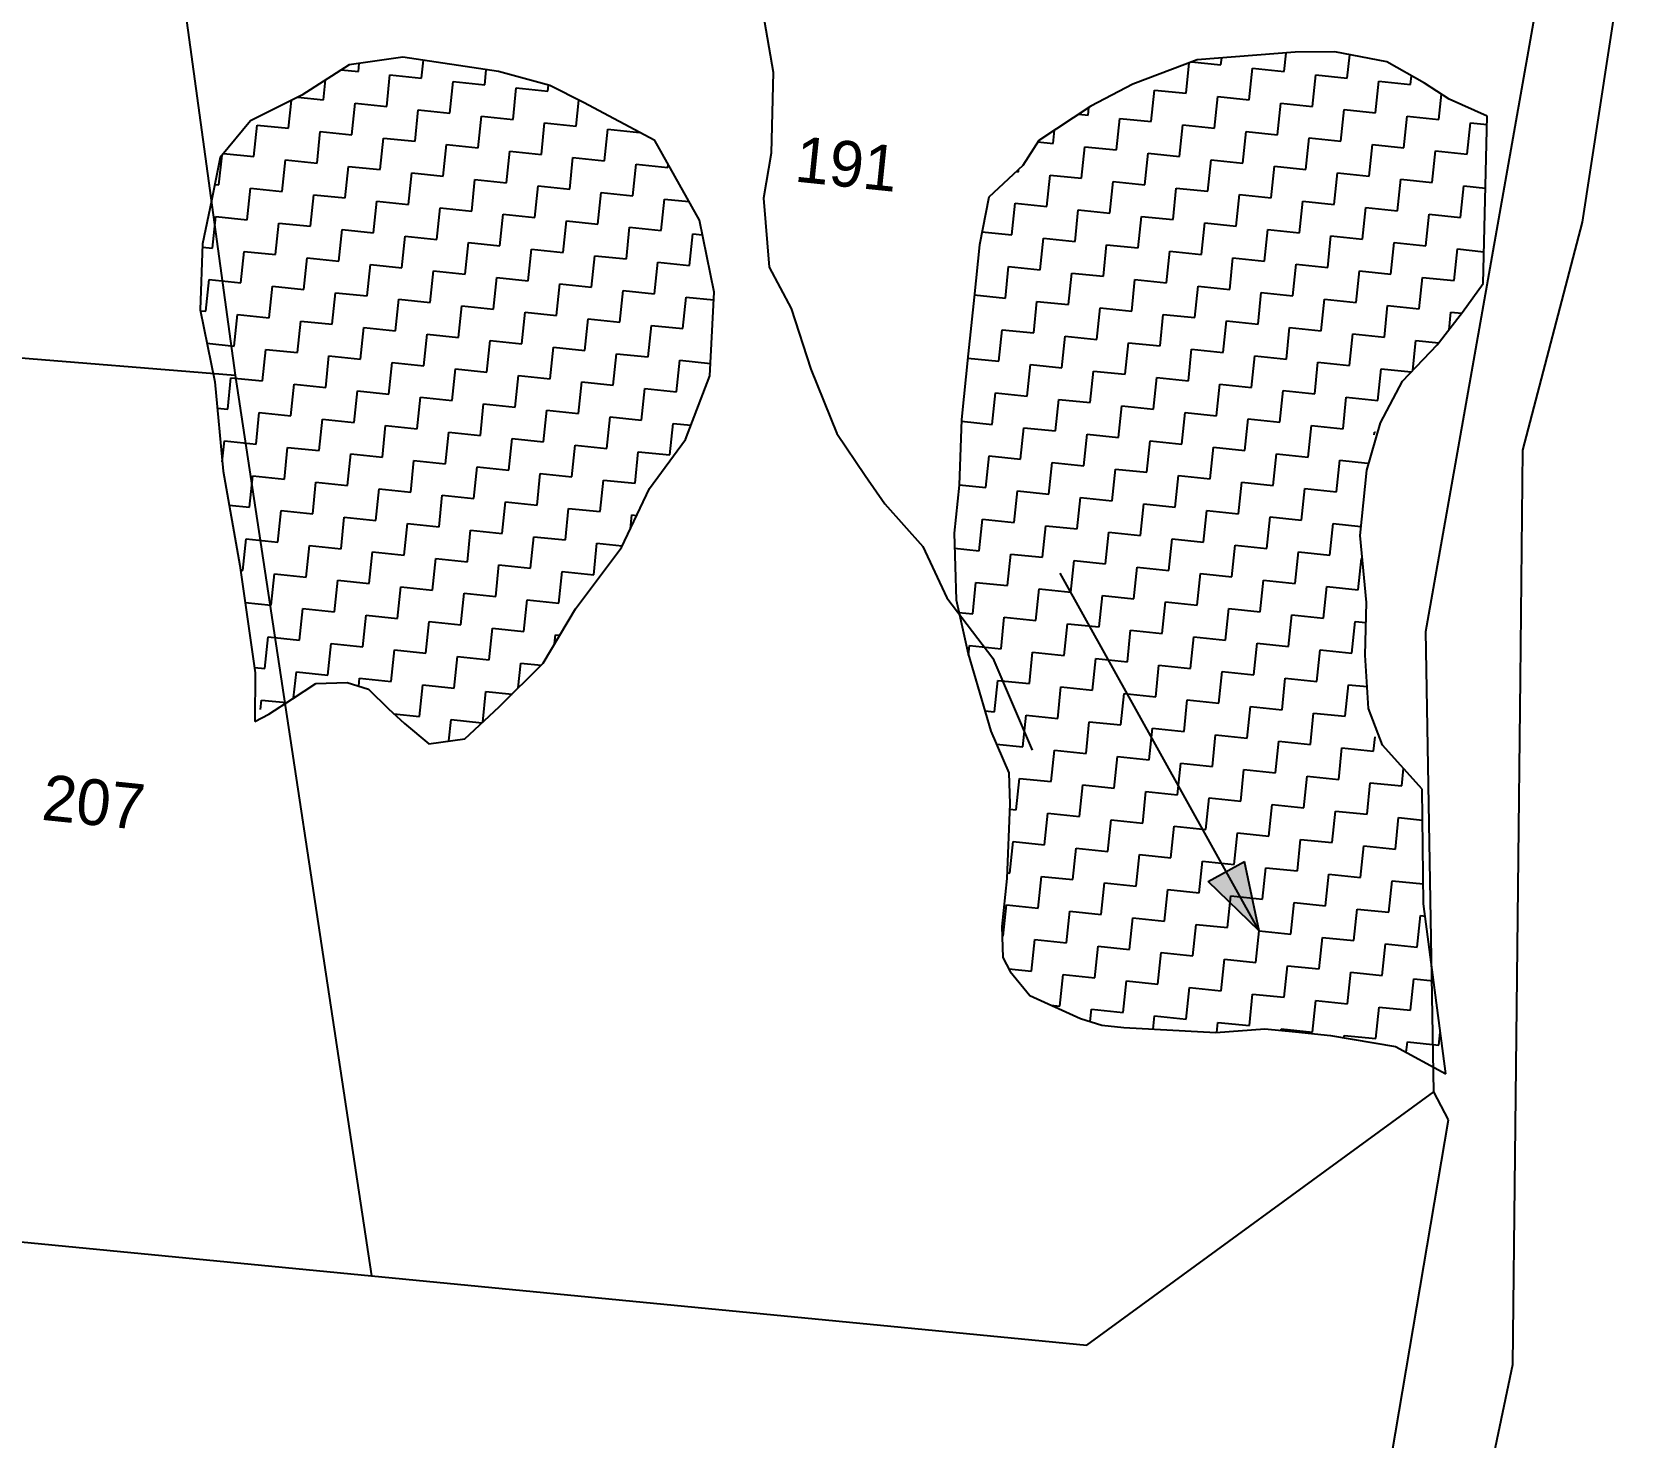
# Model space of a CAD drawing. Header units: metres. Extents: x 290336 to 293471, y 1993039 to 1996947.
# Drawn here: x 292988 to 293313.7, y 1993832 to 1994116.1 of the extents above; entities that cross this region are included whole.
import ezdxf
from ezdxf.enums import TextEntityAlignment as Align

# ---------------------------------------------------------------- set-up
doc = ezdxf.new("R2010")
doc.units = ezdxf.units.M
doc.header["$MEASUREMENT"] = 0
for name, color, linetype in [('LINE_WATER', 4, 'Continuous'), ('POLY_HATCH', 12, 'Continuous'), ('POLY_PARCEL', 6, 'Continuous'), ('TEXT_PARCEL', 7, 'Continuous'), ('V_BOUND_LINE', 7, 'Continuous'), ('VILLAGE BOUNDRY', 1, 'Continuous')]:
    doc.layers.add(name, color=color, linetype=linetype)
doc.styles.add('TEXT_MAP', font='', dxfattribs={"height": 1.8})
doc.styles.get('TEXT_MAP').set_extended_font_data('Kruti Dev 050')

msp = doc.modelspace()

# ---------------------------------------------------------------- hatches: boundary and pattern name
h = msp.add_hatch(color=256)
h.paths.add_polyline_path([(293229.3, 1993946.44), (293225.63, 1993944.4), (293235.97, 1993934.44)])
h.paths.add_polyline_path([(293235.97, 1993934.44), (293232.97, 1993948.48), (293229.3, 1993946.44)])

# ---------------------------------------------------------------- linework, layer by layer
for points in [[(293235.97, 1993934.44), (293195.77, 1994006.76)], [(293225.63, 1993944.4), (293232.97, 1993948.48)], [(293235.97, 1993934.44), (293232.97, 1993948.48)], [(293235.97, 1993934.44), (293225.63, 1993944.4)]]:
    msp.add_lwpolyline(points)
at = {"layer": 'LINE_WATER'}
for p, q in [((293135.68, 1994120.06), (293137.73, 1994108)), ((293137.73, 1994108), (293137.35, 1994091.59)), ((293137.35, 1994091.59), (293135.76, 1994082.54)), ((293135.76, 1994082.54), (293136.95, 1994068.6)), ((293136.95, 1994068.6), (293141.35, 1994060.24)), ((293141.35, 1994060.24), (293145.35, 1994047.99)), ((293145.35, 1994047.99), (293150.59, 1994034.94)), ((293150.59, 1994034.94), (293156.3, 1994026.45)), ((293156.3, 1994026.45), (293160.32, 1994020.77)), ((293160.32, 1994020.77), (293167.98, 1994012.09)), ((293167.98, 1994012.09), (293172.84, 1994001.71)), ((293172.84, 1994001.71), (293182.12, 1993989.57)), ((293182.12, 1993989.57), (293190.08, 1993970.98))]:
    msp.add_line(p, q, dxfattribs=at)
at = {"layer": 'POLY_HATCH'}
for p, q in [((293062.88, 1994111.02), (293052.01, 1994109.46)), ((293082.21, 1994108.13), (293062.88, 1994111.02)), ((293243.24, 1994112), (293223.45, 1994110.48)), ((293251.28, 1994112.07), (293243.24, 1994112)), ((293261.78, 1994110.09), (293251.28, 1994112.07)), ((293052.01, 1994109.46), (293042.45, 1994103.32)), ((293092.62, 1994105.27), (293082.21, 1994108.13)), ((293223.45, 1994110.48), (293210.45, 1994105.58)), ((293269.36, 1994105.74), (293261.78, 1994110.09)), ((293099.41, 1994101.89), (293092.62, 1994105.27)), ((293210.45, 1994105.58), (293201.96, 1994101.11)), ((293274.39, 1994102.54), (293269.36, 1994105.74)), ((293042.45, 1994103.32), (293032.1, 1994098.14)), ((293113.79, 1994094.16), (293099.41, 1994101.89)), ((293201.96, 1994101.11), (293191.42, 1994094.17)), ((293282.06, 1994099.07), (293274.39, 1994102.54)), ((293032.1, 1994098.14), (293025.98, 1994090.75)), ((293281.24, 1994065.27), (293282.06, 1994099.07)), ((293122.83, 1994078.07), (293113.79, 1994094.16)), ((293191.42, 1994094.17), (293188.23, 1994089.15)), ((293025.98, 1994090.75), (293024.19, 1994082.01)), ((293188.23, 1994089.15), (293181.32, 1994082.73)), ((293024.19, 1994082.01), (293022.39, 1994073.28)), ((293181.32, 1994082.73), (293179.43, 1994073.11)), ((293125.79, 1994063.49), (293122.83, 1994078.07)), ((293022.39, 1994073.28), (293021.91, 1994059.95)), ((293179.43, 1994073.11), (293178.34, 1994062.52)), ((293277.07, 1994059.46), (293281.24, 1994065.27)), ((293124.94, 1994046.63), (293125.79, 1994063.49)), ((293178.34, 1994062.52), (293177.15, 1994051.05)), ((293021.91, 1994059.95), (293024.86, 1994045.38)), ((293271.93, 1994052.85), (293277.07, 1994059.46)), ((293264.93, 1994045.55), (293271.93, 1994052.85)), ((293177.15, 1994051.05), (293175.78, 1994037.81)), ((293120.04, 1994033.76), (293124.94, 1994046.63)), ((293024.86, 1994045.38), (293026.57, 1994027.37)), ((293260.48, 1994037.09), (293264.93, 1994045.55)), ((293175.78, 1994037.81), (293175.3, 1994024.49)), ((293257.72, 1994027.57), (293260.48, 1994037.09)), ((293112.76, 1994023.81), (293120.04, 1994033.76)), ((293026.57, 1994027.37), (293029.95, 1994008.29)), ((293256.35, 1994014.33), (293257.72, 1994027.57)), ((293107.07, 1994011.91), (293112.76, 1994023.81)), ((293175.3, 1994024.49), (293174.3, 1994014.78)), ((293174.3, 1994014.78), (293174.7, 1994001.36)), ((293257.63, 1994000.82), (293256.35, 1994014.33)), ((293097.76, 1993999.5), (293107.07, 1994011.91)), ((293029.95, 1994008.29), (293033.06, 1993986.56)), ((293174.7, 1994001.36), (293177.13, 1993990.41)), ((293257.42, 1993990.14), (293257.63, 1994000.82)), ((293091.28, 1993988.57), (293097.76, 1993999.5)), ((293177.13, 1993990.41), (293181.76, 1993974.77)), ((293082.33, 1993979.69), (293091.28, 1993988.57)), ((293258.09, 1993979.37), (293257.42, 1993990.14)), ((293033.06, 1993986.56), (293032.94, 1993976.76)), ((293040.56, 1993981.33), (293045.33, 1993984.4)), ((293045.33, 1993984.4), (293051.61, 1993984.65)), ((293051.61, 1993984.65), (293055.93, 1993983.31)), ((293035.78, 1993978.25), (293040.56, 1993981.33)), ((293055.93, 1993983.31), (293059.98, 1993979.32)), ((293032.94, 1993976.76), (293035.78, 1993978.25)), ((293059.98, 1993979.32), (293063.24, 1993976.31)), ((293075.42, 1993973.27), (293082.33, 1993979.69)), ((293260.89, 1993971.94), (293258.09, 1993979.37)), ((293063.24, 1993976.31), (293068.17, 1993972.23)), ((293181.76, 1993974.77), (293185.36, 1993966.37)), ((293068.17, 1993972.23), (293075.42, 1993973.27)), ((293268.9, 1993963.09), (293260.89, 1993971.94)), ((293185.36, 1993966.37), (293185.6, 1993960.1)), ((293269.18, 1993939.87), (293268.9, 1993963.09)), ((293185.6, 1993960.1), (293184.94, 1993945.01)), ((293184.94, 1993945.01), (293183.93, 1993935.3)), ((293273.66, 1993905.52), (293269.18, 1993939.87)), ((293183.93, 1993935.3), (293184.18, 1993929.03)), ((293184.18, 1993929.03), (293185.67, 1993926.2)), ((293185.67, 1993926.2), (293189.63, 1993921.34)), ((293189.63, 1993921.34), (293199.86, 1993916.71)), ((293199.86, 1993916.71), (293204.18, 1993915.37)), ((293204.18, 1993915.37), (293208.6, 1993914.92)), ((293208.6, 1993914.92), (293227.23, 1993913.88)), ((293227.23, 1993913.88), (293237.13, 1993914.64)), ((293237.13, 1993914.64), (293243.31, 1993914.01)), ((293243.31, 1993914.01), (293250.37, 1993913.28)), ((293250.37, 1993913.28), (293263.52, 1993911.03)), ((293263.52, 1993911.03), (293273.66, 1993905.52))]:
    msp.add_line(p, q, dxfattribs=at)
at = {"layer": 'POLY_HATCH', "linetype": 'Continuous'}
for p, q in [((293228.25, 1994109.44), (293228.39, 1994110.86)), ((293241.01, 1994108.12), (293241.4, 1994111.86)), ((293253.78, 1994106.8), (293254.27, 1994111.5)), ((293050.44, 1994108.45), (293053.9, 1994108.1)), ((293053.9, 1994108.1), (293054.07, 1994109.76)), ((293066.67, 1994106.78), (293067.04, 1994110.39)), ((293079.43, 1994105.46), (293079.75, 1994108.49)), ((293221.2, 1994103.72), (293221.84, 1994109.87)), ((293222.32, 1994110.05), (293228.25, 1994109.44)), ((293233.97, 1994102.4), (293234.63, 1994108.78)), ((293234.63, 1994108.78), (293241.01, 1994108.12)), ((293046.86, 1994102.37), (293047.27, 1994106.42)), ((293059.62, 1994101.05), (293060.28, 1994107.44)), ((293060.28, 1994107.44), (293066.67, 1994106.78)), ((293072.39, 1994099.73), (293073.05, 1994106.12)), ((293073.05, 1994106.12), (293079.43, 1994105.46)), ((293085.16, 1994098.42), (293085.82, 1994104.8)), ((293085.82, 1994104.8), (293092.2, 1994104.14)), ((293092.2, 1994104.14), (293092.33, 1994105.35)), ((293214.16, 1994097.99), (293214.82, 1994104.38)), ((293214.82, 1994104.38), (293221.2, 1994103.72)), ((293246.74, 1994101.08), (293247.4, 1994107.46)), ((293247.4, 1994107.46), (293253.78, 1994106.8)), ((293259.51, 1994099.76), (293260.17, 1994106.14)), ((293260.17, 1994106.14), (293266.55, 1994105.48)), ((293266.55, 1994105.48), (293266.73, 1994107.25)), ((293039.81, 1994096.65), (293040.39, 1994102.29)), ((293041.64, 1994102.91), (293046.86, 1994102.37)), ((293052.58, 1994095.33), (293053.24, 1994101.71)), ((293053.24, 1994101.71), (293059.62, 1994101.05)), ((293097.93, 1994097.1), (293098.47, 1994102.36)), ((293226.93, 1994096.67), (293227.59, 1994103.06)), ((293227.59, 1994103.06), (293233.97, 1994102.4)), ((293239.69, 1994095.35), (293240.35, 1994101.74)), ((293240.35, 1994101.74), (293246.74, 1994101.08)), ((293272.27, 1994098.44), (293272.8, 1994103.55)), ((293065.35, 1994094.01), (293066.01, 1994100.39)), ((293066.01, 1994100.39), (293072.39, 1994099.73)), ((293078.12, 1994092.69), (293078.78, 1994099.08)), ((293078.78, 1994099.08), (293085.16, 1994098.42)), ((293199.52, 1994099.5), (293201.39, 1994099.31)), ((293201.39, 1994099.31), (293201.55, 1994100.84)), ((293207.11, 1994092.27), (293207.77, 1994098.65)), ((293207.77, 1994098.65), (293214.16, 1994097.99)), ((293252.46, 1994094.04), (293253.12, 1994100.42)), ((293253.12, 1994100.42), (293259.51, 1994099.76)), ((293265.23, 1994092.72), (293265.89, 1994099.1)), ((293265.89, 1994099.1), (293272.27, 1994098.44)), ((293032.77, 1994090.92), (293033.43, 1994097.31)), ((293033.43, 1994097.31), (293039.81, 1994096.65)), ((293045.54, 1994089.6), (293046.2, 1994095.99)), ((293046.2, 1994095.99), (293052.58, 1994095.33)), ((293058.3, 1994088.29), (293058.96, 1994094.67)), ((293058.96, 1994094.67), (293065.35, 1994094.01)), ((293090.88, 1994091.37), (293091.54, 1994097.76)), ((293091.54, 1994097.76), (293097.93, 1994097.1)), ((293103.65, 1994090.05), (293104.31, 1994096.44)), ((293104.31, 1994096.44), (293110.7, 1994095.78)), ((293110.7, 1994095.78), (293110.7, 1994095.82)), ((293194.35, 1994093.59), (293194.62, 1994096.28)), ((293219.88, 1994090.95), (293220.54, 1994097.33)), ((293220.54, 1994097.33), (293226.93, 1994096.67)), ((293232.65, 1994089.63), (293233.31, 1994096.01)), ((293233.31, 1994096.01), (293239.69, 1994095.35)), ((293245.42, 1994088.31), (293246.08, 1994094.7)), ((293246.08, 1994094.7), (293252.46, 1994094.04)), ((293278, 1994091.4), (293278.66, 1994097.78)), ((293278.66, 1994097.78), (293282.02, 1994097.43)), ((293026.65, 1994091.56), (293032.77, 1994090.92)), ((293071.07, 1994086.97), (293071.73, 1994093.35)), ((293071.73, 1994093.35), (293078.12, 1994092.69)), ((293083.84, 1994085.65), (293084.5, 1994092.03)), ((293084.5, 1994092.03), (293090.88, 1994091.37)), ((293191.26, 1994093.91), (293194.35, 1994093.59)), ((293200.07, 1994086.54), (293200.73, 1994092.93)), ((293200.73, 1994092.93), (293207.11, 1994092.27)), ((293212.84, 1994085.22), (293213.5, 1994091.61)), ((293213.5, 1994091.61), (293219.88, 1994090.95)), ((293258.19, 1994086.99), (293258.85, 1994093.38)), ((293258.85, 1994093.38), (293265.23, 1994092.72)), ((293270.95, 1994085.67), (293271.61, 1994092.06)), ((293271.61, 1994092.06), (293278, 1994091.4)), ((293025.72, 1994085.2), (293026.34, 1994091.19)), ((293038.49, 1994083.88), (293039.15, 1994090.26)), ((293039.15, 1994090.26), (293045.54, 1994089.6)), ((293051.26, 1994082.56), (293051.92, 1994088.95)), ((293051.92, 1994088.95), (293058.3, 1994088.29)), ((293096.61, 1994084.33), (293097.27, 1994090.71)), ((293097.27, 1994090.71), (293103.65, 1994090.05)), ((293109.38, 1994083.01), (293110.04, 1994089.39)), ((293110.04, 1994089.39), (293116.42, 1994088.73)), ((293116.42, 1994088.73), (293116.48, 1994089.36)), ((293187.3, 1994087.86), (293187.35, 1994088.34)), ((293225.61, 1994083.91), (293226.27, 1994090.29)), ((293226.27, 1994090.29), (293232.65, 1994089.63)), ((293238.38, 1994082.59), (293239.03, 1994088.97)), ((293239.03, 1994088.97), (293245.42, 1994088.31)), ((293024.86, 1994085.29), (293025.72, 1994085.2)), ((293064.03, 1994081.24), (293064.69, 1994087.63)), ((293064.69, 1994087.63), (293071.07, 1994086.97)), ((293076.8, 1994079.92), (293077.46, 1994086.31)), ((293077.46, 1994086.31), (293083.84, 1994085.65)), ((293089.56, 1994078.6), (293090.22, 1994084.99)), ((293090.22, 1994084.99), (293096.61, 1994084.33)), ((293186.89, 1994087.91), (293187.3, 1994087.86)), ((293193.03, 1994080.82), (293193.69, 1994087.2)), ((293193.69, 1994087.2), (293200.07, 1994086.54)), ((293205.8, 1994079.5), (293206.46, 1994085.88)), ((293206.46, 1994085.88), (293212.84, 1994085.22)), ((293251.14, 1994081.27), (293251.8, 1994087.65)), ((293251.8, 1994087.65), (293258.19, 1994086.99)), ((293263.91, 1994079.95), (293264.57, 1994086.33)), ((293264.57, 1994086.33), (293270.95, 1994085.67)), ((293276.68, 1994078.63), (293277.34, 1994085.01)), ((293277.34, 1994085.01), (293281.71, 1994084.56)), ((293031.45, 1994078.16), (293032.11, 1994084.54)), ((293032.11, 1994084.54), (293038.49, 1994083.88)), ((293044.22, 1994076.84), (293044.88, 1994083.22)), ((293044.88, 1994083.22), (293051.26, 1994082.56)), ((293056.99, 1994075.52), (293057.64, 1994081.9)), ((293057.64, 1994081.9), (293064.03, 1994081.24)), ((293102.33, 1994077.29), (293102.99, 1994083.67)), ((293102.99, 1994083.67), (293109.38, 1994083.01)), ((293115.1, 1994075.97), (293115.76, 1994082.35)), ((293115.76, 1994082.35), (293120.71, 1994081.84)), ((293218.56, 1994078.18), (293219.22, 1994084.57)), ((293219.22, 1994084.57), (293225.61, 1994083.91)), ((293231.33, 1994076.86), (293231.99, 1994083.25)), ((293231.99, 1994083.25), (293238.38, 1994082.59)), ((293244.1, 1994075.54), (293244.76, 1994081.93)), ((293244.76, 1994081.93), (293251.14, 1994081.27)), ((293024.41, 1994072.43), (293025.07, 1994078.82)), ((293025.07, 1994078.82), (293031.45, 1994078.16)), ((293069.75, 1994074.2), (293070.41, 1994080.58)), ((293070.41, 1994080.58), (293076.8, 1994079.92)), ((293082.52, 1994072.88), (293083.18, 1994079.26)), ((293083.18, 1994079.26), (293089.56, 1994078.6)), ((293185.98, 1994075.1), (293186.64, 1994081.48)), ((293186.64, 1994081.48), (293193.03, 1994080.82)), ((293198.75, 1994073.78), (293199.41, 1994080.16)), ((293199.41, 1994080.16), (293205.8, 1994079.5)), ((293211.52, 1994072.46), (293212.18, 1994078.84)), ((293212.18, 1994078.84), (293218.56, 1994078.18)), ((293256.87, 1994074.22), (293257.53, 1994080.61)), ((293257.53, 1994080.61), (293263.91, 1994079.95)), ((293269.64, 1994072.91), (293270.3, 1994079.29)), ((293270.3, 1994079.29), (293276.68, 1994078.63)), ((293037.17, 1994071.11), (293037.83, 1994077.5)), ((293037.83, 1994077.5), (293044.22, 1994076.84)), ((293049.94, 1994069.79), (293050.6, 1994076.18)), ((293050.6, 1994076.18), (293056.99, 1994075.52)), ((293095.29, 1994071.56), (293095.95, 1994077.94)), ((293095.95, 1994077.94), (293102.33, 1994077.29)), ((293108.06, 1994070.24), (293108.72, 1994076.63)), ((293108.72, 1994076.63), (293115.1, 1994075.97)), ((293120.83, 1994068.92), (293121.48, 1994075.31)), ((293121.48, 1994075.31), (293123.43, 1994075.11)), ((293179.94, 1994075.72), (293185.98, 1994075.1)), ((293224.29, 1994071.14), (293224.95, 1994077.52)), ((293224.95, 1994077.52), (293231.33, 1994076.86)), ((293237.06, 1994069.82), (293237.72, 1994076.2)), ((293237.72, 1994076.2), (293244.1, 1994075.54)), ((293022.37, 1994072.64), (293024.41, 1994072.43)), ((293030.13, 1994065.39), (293030.79, 1994071.77)), ((293030.79, 1994071.77), (293037.17, 1994071.11)), ((293062.71, 1994068.47), (293063.37, 1994074.86)), ((293063.37, 1994074.86), (293069.75, 1994074.2)), ((293075.48, 1994067.16), (293076.14, 1994073.54)), ((293076.14, 1994073.54), (293082.52, 1994072.88)), ((293088.25, 1994065.84), (293088.91, 1994072.22)), ((293088.91, 1994072.22), (293095.29, 1994071.56)), ((293191.71, 1994068.05), (293192.37, 1994074.44)), ((293192.37, 1994074.44), (293198.75, 1994073.78)), ((293204.48, 1994066.73), (293205.14, 1994073.12)), ((293205.14, 1994073.12), (293211.52, 1994072.46)), ((293217.24, 1994065.41), (293217.9, 1994071.8)), ((293217.9, 1994071.8), (293224.29, 1994071.14)), ((293249.82, 1994068.5), (293250.48, 1994074.88)), ((293250.48, 1994074.88), (293256.87, 1994074.22)), ((293262.59, 1994067.18), (293263.25, 1994073.56)), ((293263.25, 1994073.56), (293269.64, 1994072.91)), ((293275.36, 1994065.86), (293276.02, 1994072.25)), ((293276.02, 1994072.25), (293281.4, 1994071.69)), ((293042.9, 1994064.07), (293043.56, 1994070.45)), ((293043.56, 1994070.45), (293049.94, 1994069.79)), ((293055.67, 1994062.75), (293056.33, 1994069.13)), ((293056.33, 1994069.13), (293062.71, 1994068.47)), ((293101.01, 1994064.52), (293101.67, 1994070.9)), ((293101.67, 1994070.9), (293108.06, 1994070.24)), ((293113.78, 1994063.2), (293114.44, 1994069.58)), ((293114.44, 1994069.58), (293120.83, 1994068.92)), ((293184.67, 1994062.33), (293185.32, 1994068.71)), ((293185.32, 1994068.71), (293191.71, 1994068.05)), ((293230.01, 1994064.09), (293230.67, 1994070.48)), ((293230.67, 1994070.48), (293237.06, 1994069.82)), ((293242.78, 1994062.78), (293243.44, 1994069.16)), ((293243.44, 1994069.16), (293249.82, 1994068.5)), ((293023.09, 1994059.66), (293023.75, 1994066.05)), ((293023.75, 1994066.05), (293030.13, 1994065.39)), ((293068.43, 1994061.43), (293069.09, 1994067.81)), ((293069.09, 1994067.81), (293075.48, 1994067.16)), ((293081.2, 1994060.11), (293081.86, 1994066.5)), ((293081.86, 1994066.5), (293088.25, 1994065.84)), ((293197.43, 1994061.01), (293198.09, 1994067.39)), ((293198.09, 1994067.39), (293204.48, 1994066.73)), ((293210.2, 1994059.69), (293210.86, 1994066.07)), ((293210.86, 1994066.07), (293217.24, 1994065.41)), ((293255.55, 1994061.46), (293256.21, 1994067.84)), ((293256.21, 1994067.84), (293262.59, 1994067.18)), ((293268.32, 1994060.14), (293268.98, 1994066.52)), ((293268.98, 1994066.52), (293275.36, 1994065.86)), ((293035.85, 1994058.34), (293036.51, 1994064.73)), ((293036.51, 1994064.73), (293042.9, 1994064.07)), ((293048.62, 1994057.03), (293049.28, 1994063.41)), ((293049.28, 1994063.41), (293055.67, 1994062.75)), ((293061.39, 1994055.71), (293062.05, 1994062.09)), ((293062.05, 1994062.09), (293068.43, 1994061.43)), ((293093.97, 1994058.79), (293094.63, 1994065.18)), ((293094.63, 1994065.18), (293101.01, 1994064.52)), ((293106.74, 1994057.47), (293107.4, 1994063.86)), ((293107.4, 1994063.86), (293113.78, 1994063.2)), ((293119.51, 1994056.15), (293120.17, 1994062.54)), ((293120.17, 1994062.54), (293125.71, 1994061.97)), ((293178.38, 1994062.98), (293184.67, 1994062.33)), ((293222.97, 1994058.37), (293223.63, 1994064.75)), ((293223.63, 1994064.75), (293230.01, 1994064.09)), ((293235.74, 1994057.05), (293236.4, 1994063.43)), ((293236.4, 1994063.43), (293242.78, 1994062.78)), ((293248.51, 1994055.73), (293249.16, 1994062.12)), ((293249.16, 1994062.12), (293255.55, 1994061.46)), ((293021.94, 1994059.78), (293023.09, 1994059.66)), ((293028.81, 1994052.62), (293029.47, 1994059)), ((293029.47, 1994059), (293035.85, 1994058.34)), ((293074.16, 1994054.39), (293074.82, 1994060.77)), ((293074.82, 1994060.77), (293081.2, 1994060.11)), ((293086.93, 1994053.07), (293087.59, 1994059.45)), ((293087.59, 1994059.45), (293093.97, 1994058.79)), ((293190.39, 1994055.28), (293191.05, 1994061.67)), ((293191.05, 1994061.67), (293197.43, 1994061.01)), ((293203.16, 1994053.96), (293203.82, 1994060.35)), ((293203.82, 1994060.35), (293210.2, 1994059.69)), ((293215.93, 1994052.65), (293216.59, 1994059.03)), ((293216.59, 1994059.03), (293222.97, 1994058.37)), ((293261.27, 1994054.41), (293261.93, 1994060.8)), ((293261.93, 1994060.8), (293268.32, 1994060.14)), ((293274.34, 1994055.94), (293274.7, 1994059.48)), ((293274.7, 1994059.48), (293276.91, 1994059.25)), ((293041.58, 1994051.3), (293042.24, 1994057.68)), ((293042.24, 1994057.68), (293048.62, 1994057.03)), ((293054.35, 1994049.98), (293055.01, 1994056.37)), ((293055.01, 1994056.37), (293061.39, 1994055.71)), ((293099.69, 1994051.75), (293100.35, 1994058.13)), ((293100.35, 1994058.13), (293106.74, 1994057.47)), ((293112.46, 1994050.43), (293113.12, 1994056.81)), ((293113.12, 1994056.81), (293119.51, 1994056.15)), ((293183.35, 1994049.56), (293184.01, 1994055.94)), ((293184.01, 1994055.94), (293190.39, 1994055.28)), ((293228.69, 1994051.33), (293229.35, 1994057.71)), ((293229.35, 1994057.71), (293235.74, 1994057.05)), ((293241.46, 1994050.01), (293242.12, 1994056.39)), ((293242.12, 1994056.39), (293248.51, 1994055.73)), ((293023.28, 1994053.19), (293028.81, 1994052.62)), ((293067.12, 1994048.66), (293067.77, 1994055.05)), ((293067.77, 1994055.05), (293074.16, 1994054.39)), ((293079.88, 1994047.34), (293080.54, 1994053.73)), ((293080.54, 1994053.73), (293086.93, 1994053.07)), ((293092.65, 1994046.02), (293093.31, 1994052.41)), ((293093.31, 1994052.41), (293099.69, 1994051.75)), ((293196.11, 1994048.24), (293196.77, 1994054.62)), ((293196.77, 1994054.62), (293203.16, 1994053.96)), ((293208.88, 1994046.92), (293209.54, 1994053.3)), ((293209.54, 1994053.3), (293215.93, 1994052.65)), ((293254.23, 1994048.69), (293254.89, 1994055.07)), ((293254.89, 1994055.07), (293261.27, 1994054.41)), ((293267.04, 1994047.75), (293267.66, 1994053.75)), ((293267.66, 1994053.75), (293272.26, 1994053.28)), ((293034.54, 1994045.58), (293035.2, 1994051.96)), ((293035.2, 1994051.96), (293041.58, 1994051.3)), ((293047.3, 1994044.26), (293047.96, 1994050.64)), ((293047.96, 1994050.64), (293054.35, 1994049.98)), ((293060.07, 1994042.94), (293060.73, 1994049.32)), ((293060.73, 1994049.32), (293067.12, 1994048.66)), ((293105.42, 1994044.71), (293106.08, 1994051.09)), ((293106.08, 1994051.09), (293112.46, 1994050.43)), ((293118.19, 1994043.39), (293118.85, 1994049.77)), ((293118.85, 1994049.77), (293125.06, 1994049.13)), ((293177.06, 1994050.21), (293183.35, 1994049.56)), ((293221.65, 1994045.6), (293222.31, 1994051.99)), ((293222.31, 1994051.99), (293228.69, 1994051.33)), ((293234.42, 1994044.28), (293235.08, 1994050.67)), ((293235.08, 1994050.67), (293241.46, 1994050.01)), ((293247.19, 1994042.96), (293247.85, 1994049.35)), ((293247.85, 1994049.35), (293254.23, 1994048.69)), ((293027.49, 1994039.85), (293028.15, 1994046.24)), ((293028.15, 1994046.24), (293034.54, 1994045.58)), ((293072.84, 1994041.62), (293073.5, 1994048)), ((293073.5, 1994048), (293079.88, 1994047.34)), ((293085.61, 1994040.3), (293086.27, 1994046.68)), ((293086.27, 1994046.68), (293092.65, 1994046.02)), ((293189.07, 1994042.52), (293189.73, 1994048.9)), ((293189.73, 1994048.9), (293196.11, 1994048.24)), ((293201.84, 1994041.2), (293202.5, 1994047.58)), ((293202.5, 1994047.58), (293208.88, 1994046.92)), ((293214.61, 1994039.88), (293215.27, 1994046.26)), ((293215.27, 1994046.26), (293221.65, 1994045.6)), ((293259.95, 1994041.64), (293260.61, 1994048.03)), ((293260.61, 1994048.03), (293266.7, 1994047.4)), ((293040.26, 1994038.53), (293040.92, 1994044.92)), ((293040.92, 1994044.92), (293047.3, 1994044.26)), ((293053.03, 1994037.21), (293053.69, 1994043.6)), ((293053.69, 1994043.6), (293060.07, 1994042.94)), ((293098.38, 1994038.98), (293099.04, 1994045.37)), ((293099.04, 1994045.37), (293105.42, 1994044.71)), ((293111.14, 1994037.66), (293111.8, 1994044.05)), ((293111.8, 1994044.05), (293118.19, 1994043.39)), ((293182.03, 1994036.79), (293182.69, 1994043.18)), ((293182.69, 1994043.18), (293189.07, 1994042.52)), ((293227.37, 1994038.56), (293228.03, 1994044.94)), ((293228.03, 1994044.94), (293234.42, 1994044.28)), ((293240.14, 1994037.24), (293240.8, 1994043.62)), ((293240.8, 1994043.62), (293247.19, 1994042.96)), ((293025.37, 1994040.07), (293027.49, 1994039.85)), ((293065.8, 1994035.89), (293066.46, 1994042.28)), ((293066.46, 1994042.28), (293072.84, 1994041.62)), ((293078.56, 1994034.58), (293079.22, 1994040.96)), ((293079.22, 1994040.96), (293085.61, 1994040.3)), ((293091.33, 1994033.26), (293091.99, 1994039.64)), ((293091.99, 1994039.64), (293098.38, 1994038.98)), ((293194.8, 1994035.47), (293195.45, 1994041.86)), ((293195.45, 1994041.86), (293201.84, 1994041.2)), ((293207.56, 1994034.15), (293208.22, 1994040.54)), ((293208.22, 1994040.54), (293214.61, 1994039.88)), ((293220.33, 1994032.83), (293220.99, 1994039.22)), ((293220.99, 1994039.22), (293227.37, 1994038.56)), ((293252.91, 1994035.92), (293253.57, 1994042.3)), ((293253.57, 1994042.3), (293259.95, 1994041.64)), ((293033.22, 1994032.81), (293033.88, 1994039.19)), ((293033.88, 1994039.19), (293040.26, 1994038.53)), ((293045.98, 1994031.49), (293046.64, 1994037.87)), ((293046.64, 1994037.87), (293053.03, 1994037.21)), ((293058.75, 1994030.17), (293059.41, 1994036.55)), ((293059.41, 1994036.55), (293065.8, 1994035.89)), ((293104.1, 1994031.94), (293104.76, 1994038.32)), ((293104.76, 1994038.32), (293111.14, 1994037.66)), ((293116.87, 1994030.62), (293117.53, 1994037)), ((293117.53, 1994037), (293121.13, 1994036.63)), ((293175.77, 1994037.44), (293182.03, 1994036.79)), ((293187.75, 1994029.75), (293188.41, 1994036.13)), ((293188.41, 1994036.13), (293194.8, 1994035.47)), ((293233.1, 1994031.51), (293233.76, 1994037.9)), ((293233.76, 1994037.9), (293240.14, 1994037.24)), ((293245.87, 1994030.2), (293246.53, 1994036.58)), ((293246.53, 1994036.58), (293252.91, 1994035.92)), ((293026.39, 1994029.23), (293026.83, 1994033.47)), ((293026.83, 1994033.47), (293033.22, 1994032.81)), ((293071.52, 1994028.85), (293072.18, 1994035.24)), ((293072.18, 1994035.24), (293078.56, 1994034.58)), ((293084.29, 1994027.53), (293084.95, 1994033.92)), ((293084.95, 1994033.92), (293091.33, 1994033.26)), ((293200.52, 1994028.43), (293201.18, 1994034.81)), ((293201.18, 1994034.81), (293207.56, 1994034.15)), ((293213.29, 1994027.11), (293213.95, 1994033.49)), ((293213.95, 1994033.49), (293220.33, 1994032.83)), ((293259.24, 1994034.72), (293259.29, 1994035.26)), ((293259.29, 1994035.26), (293259.51, 1994035.24)), ((293038.94, 1994025.76), (293039.6, 1994032.15)), ((293039.6, 1994032.15), (293045.98, 1994031.49)), ((293051.71, 1994024.45), (293052.37, 1994030.83)), ((293052.37, 1994030.83), (293058.75, 1994030.17)), ((293064.48, 1994023.13), (293065.14, 1994029.51)), ((293065.14, 1994029.51), (293071.52, 1994028.85)), ((293097.06, 1994026.21), (293097.72, 1994032.6)), ((293097.72, 1994032.6), (293104.1, 1994031.94)), ((293109.82, 1994024.89), (293110.48, 1994031.28)), ((293110.48, 1994031.28), (293116.87, 1994030.62)), ((293180.71, 1994024.02), (293181.37, 1994030.41)), ((293181.37, 1994030.41), (293187.75, 1994029.75)), ((293226.06, 1994025.79), (293226.72, 1994032.17)), ((293226.72, 1994032.17), (293233.1, 1994031.51)), ((293238.82, 1994024.47), (293239.48, 1994030.86)), ((293239.48, 1994030.86), (293245.87, 1994030.2)), ((293251.59, 1994023.15), (293252.25, 1994029.54)), ((293252.25, 1994029.54), (293257.86, 1994028.96)), ((293031.9, 1994020.04), (293032.56, 1994026.42)), ((293032.56, 1994026.42), (293038.94, 1994025.76)), ((293077.24, 1994021.81), (293077.9, 1994028.19)), ((293077.9, 1994028.19), (293084.29, 1994027.53)), ((293090.01, 1994020.49), (293090.67, 1994026.87)), ((293090.67, 1994026.87), (293097.06, 1994026.21)), ((293193.48, 1994022.7), (293194.14, 1994029.09)), ((293194.14, 1994029.09), (293200.52, 1994028.43)), ((293206.24, 1994021.38), (293206.9, 1994027.77)), ((293206.9, 1994027.77), (293213.29, 1994027.11)), ((293219.01, 1994020.07), (293219.67, 1994026.45)), ((293219.67, 1994026.45), (293226.06, 1994025.79)), ((293044.67, 1994018.72), (293045.33, 1994025.11)), ((293045.33, 1994025.11), (293051.71, 1994024.45)), ((293057.43, 1994017.4), (293058.09, 1994023.79)), ((293058.09, 1994023.79), (293064.48, 1994023.13)), ((293102.78, 1994019.17), (293103.44, 1994025.55)), ((293103.44, 1994025.55), (293109.82, 1994024.89)), ((293175.3, 1994024.58), (293180.71, 1994024.02)), ((293186.43, 1994016.98), (293187.09, 1994023.36)), ((293187.09, 1994023.36), (293193.48, 1994022.7)), ((293231.78, 1994018.75), (293232.44, 1994025.13)), ((293232.44, 1994025.13), (293238.82, 1994024.47)), ((293244.55, 1994017.43), (293245.21, 1994023.81)), ((293245.21, 1994023.81), (293251.59, 1994023.15)), ((293027.8, 1994020.46), (293031.9, 1994020.04)), ((293070.2, 1994016.08), (293070.86, 1994022.47)), ((293070.86, 1994022.47), (293077.24, 1994021.81)), ((293082.97, 1994014.76), (293083.63, 1994021.15)), ((293083.63, 1994021.15), (293090.01, 1994020.49)), ((293095.74, 1994013.45), (293096.4, 1994019.83)), ((293096.4, 1994019.83), (293102.78, 1994019.17)), ((293199.2, 1994015.66), (293199.86, 1994022.04)), ((293199.86, 1994022.04), (293206.24, 1994021.38)), ((293211.97, 1994014.34), (293212.63, 1994020.73)), ((293212.63, 1994020.73), (293219.01, 1994020.07)), ((293037.62, 1994013), (293038.28, 1994019.38)), ((293038.28, 1994019.38), (293044.67, 1994018.72)), ((293050.39, 1994011.68), (293051.05, 1994018.06)), ((293051.05, 1994018.06), (293057.43, 1994017.4)), ((293063.16, 1994010.36), (293063.82, 1994016.74)), ((293063.82, 1994016.74), (293070.2, 1994016.08)), ((293108.87, 1994015.67), (293109.16, 1994018.51)), ((293109.16, 1994018.51), (293110.18, 1994018.41)), ((293179.39, 1994011.26), (293180.05, 1994017.64)), ((293180.05, 1994017.64), (293186.43, 1994016.98)), ((293224.74, 1994013.02), (293225.4, 1994019.41)), ((293225.4, 1994019.41), (293231.78, 1994018.75)), ((293237.5, 1994011.7), (293238.16, 1994018.09)), ((293238.16, 1994018.09), (293244.55, 1994017.43)), ((293250.27, 1994010.38), (293250.93, 1994016.77)), ((293250.93, 1994016.77), (293256.54, 1994016.19)), ((293030.58, 1994007.27), (293031.24, 1994013.66)), ((293031.24, 1994013.66), (293037.62, 1994013)), ((293075.93, 1994009.04), (293076.59, 1994015.42)), ((293076.59, 1994015.42), (293082.97, 1994014.76)), ((293088.69, 1994007.72), (293089.35, 1994014.1)), ((293089.35, 1994014.1), (293095.74, 1994013.45)), ((293192.16, 1994009.94), (293192.82, 1994016.32)), ((293192.82, 1994016.32), (293199.2, 1994015.66)), ((293204.92, 1994008.62), (293205.58, 1994015)), ((293205.58, 1994015), (293211.97, 1994014.34)), ((293217.69, 1994007.3), (293218.35, 1994013.68)), ((293218.35, 1994013.68), (293224.74, 1994013.02)), ((293043.35, 1994005.95), (293044.01, 1994012.34)), ((293044.01, 1994012.34), (293050.39, 1994011.68)), ((293056.11, 1994004.63), (293056.77, 1994011.02)), ((293056.77, 1994011.02), (293063.16, 1994010.36)), ((293101.46, 1994006.4), (293102.12, 1994012.79)), ((293102.12, 1994012.79), (293107.24, 1994012.26)), ((293174.39, 1994011.77), (293179.39, 1994011.26)), ((293185.11, 1994004.21), (293185.77, 1994010.6)), ((293185.77, 1994010.6), (293192.16, 1994009.94)), ((293230.46, 1994005.98), (293231.12, 1994012.36)), ((293231.12, 1994012.36), (293237.5, 1994011.7)), ((293243.23, 1994004.66), (293243.89, 1994011.04)), ((293243.89, 1994011.04), (293250.27, 1994010.38)), ((293030.09, 1994007.32), (293030.58, 1994007.27)), ((293068.88, 1994003.32), (293069.54, 1994009.7)), ((293069.54, 1994009.7), (293075.93, 1994009.04)), ((293081.65, 1994002), (293082.31, 1994008.38)), ((293082.31, 1994008.38), (293088.69, 1994007.72)), ((293094.42, 1994000.68), (293095.08, 1994007.06)), ((293095.08, 1994007.06), (293101.46, 1994006.4)), ((293197.88, 1994002.89), (293198.54, 1994009.28)), ((293198.54, 1994009.28), (293204.92, 1994008.62)), ((293210.65, 1994001.57), (293211.31, 1994007.96)), ((293211.31, 1994007.96), (293217.69, 1994007.3)), ((293223.42, 1994000.25), (293224.08, 1994006.64)), ((293224.08, 1994006.64), (293230.46, 1994005.98)), ((293256, 1994003.34), (293256.66, 1994009.72)), ((293256.66, 1994009.72), (293256.79, 1994009.71)), ((293036.3, 1994000.23), (293036.96, 1994006.61)), ((293036.96, 1994006.61), (293043.35, 1994005.95)), ((293049.07, 1993998.91), (293049.73, 1994005.29)), ((293049.73, 1994005.29), (293056.11, 1994004.63)), ((293061.84, 1993997.59), (293062.5, 1994003.97)), ((293062.5, 1994003.97), (293068.88, 1994003.32)), ((293178.07, 1993998.49), (293178.73, 1994004.87)), ((293178.73, 1994004.87), (293185.11, 1994004.21)), ((293190.84, 1993997.17), (293191.5, 1994003.55)), ((293191.5, 1994003.55), (293197.88, 1994002.89)), ((293236.19, 1993998.94), (293236.84, 1994005.32)), ((293236.84, 1994005.32), (293243.23, 1994004.66)), ((293248.95, 1993997.62), (293249.61, 1994004)), ((293249.61, 1994004), (293256, 1994003.34)), ((293031.03, 1994000.77), (293036.3, 1994000.23)), ((293074.61, 1993996.27), (293075.27, 1994002.66)), ((293075.27, 1994002.66), (293081.65, 1994002)), ((293087.37, 1993994.95), (293088.03, 1994001.34)), ((293088.03, 1994001.34), (293094.42, 1994000.68)), ((293203.61, 1993995.85), (293204.27, 1994002.23)), ((293204.27, 1994002.23), (293210.65, 1994001.57)), ((293216.37, 1993994.53), (293217.03, 1994000.91)), ((293217.03, 1994000.91), (293223.42, 1994000.25)), ((293042.03, 1993993.19), (293042.69, 1993999.57)), ((293042.69, 1993999.57), (293049.07, 1993998.91)), ((293054.8, 1993991.87), (293055.45, 1993998.25)), ((293055.45, 1993998.25), (293061.84, 1993997.59)), ((293067.56, 1993990.55), (293068.22, 1993996.93)), ((293068.22, 1993996.93), (293074.61, 1993996.27)), ((293175.27, 1993998.78), (293178.07, 1993998.49)), ((293183.79, 1993991.44), (293184.45, 1993997.83)), ((293184.45, 1993997.83), (293190.84, 1993997.17)), ((293229.14, 1993993.21), (293229.8, 1993999.59)), ((293229.8, 1993999.59), (293236.19, 1993998.94)), ((293241.91, 1993991.89), (293242.57, 1993998.28)), ((293242.57, 1993998.28), (293248.95, 1993997.62)), ((293254.68, 1993990.57), (293255.34, 1993996.96)), ((293255.34, 1993996.96), (293257.55, 1993996.73)), ((293034.98, 1993987.46), (293035.64, 1993993.84)), ((293035.64, 1993993.84), (293042.03, 1993993.19)), ((293080.33, 1993989.23), (293080.99, 1993995.61)), ((293080.99, 1993995.61), (293087.37, 1993994.95)), ((293093.57, 1993992.43), (293093.76, 1993994.29)), ((293093.76, 1993994.29), (293094.62, 1993994.2)), ((293196.56, 1993990.12), (293197.22, 1993996.51)), ((293197.22, 1993996.51), (293203.61, 1993995.85)), ((293209.33, 1993988.81), (293209.99, 1993995.19)), ((293209.99, 1993995.19), (293216.37, 1993994.53)), ((293222.1, 1993987.49), (293222.76, 1993993.87)), ((293222.76, 1993993.87), (293229.14, 1993993.21)), ((293047.75, 1993986.14), (293048.41, 1993992.53)), ((293048.41, 1993992.53), (293054.8, 1993991.87)), ((293060.52, 1993984.82), (293061.18, 1993991.21)), ((293061.18, 1993991.21), (293067.56, 1993990.55)), ((293177.21, 1993990.15), (293177.41, 1993992.1)), ((293177.41, 1993992.1), (293183.79, 1993991.44)), ((293189.52, 1993984.4), (293190.18, 1993990.78)), ((293190.18, 1993990.78), (293196.56, 1993990.12)), ((293234.87, 1993986.17), (293235.53, 1993992.55)), ((293235.53, 1993992.55), (293241.91, 1993991.89)), ((293247.63, 1993984.85), (293248.29, 1993991.23)), ((293248.29, 1993991.23), (293254.68, 1993990.57)), ((293032.91, 1993987.68), (293034.98, 1993987.46)), ((293073.29, 1993983.5), (293073.95, 1993989.89)), ((293073.95, 1993989.89), (293080.33, 1993989.23)), ((293086.19, 1993983.53), (293086.72, 1993988.57)), ((293086.72, 1993988.57), (293090.84, 1993988.14)), ((293202.29, 1993983.08), (293202.95, 1993989.46)), ((293202.95, 1993989.46), (293209.33, 1993988.81)), ((293215.05, 1993981.76), (293215.71, 1993988.15)), ((293215.71, 1993988.15), (293222.1, 1993987.49)), ((293040.82, 1993981.5), (293041.37, 1993986.8)), ((293041.37, 1993986.8), (293047.75, 1993986.14)), ((293053.97, 1993983.91), (293054.14, 1993985.48)), ((293054.14, 1993985.48), (293060.52, 1993984.82)), ((293066.24, 1993977.78), (293066.9, 1993984.16)), ((293066.9, 1993984.16), (293073.29, 1993983.5)), ((293182.48, 1993978.68), (293183.13, 1993985.06)), ((293183.13, 1993985.06), (293189.52, 1993984.4)), ((293227.82, 1993980.44), (293228.48, 1993986.83)), ((293228.48, 1993986.83), (293234.87, 1993986.17)), ((293240.59, 1993979.12), (293241.25, 1993985.51)), ((293241.25, 1993985.51), (293247.63, 1993984.85)), ((293253.36, 1993977.8), (293254.02, 1993984.19)), ((293254.02, 1993984.19), (293257.81, 1993983.8)), ((293034.13, 1993979.15), (293034.32, 1993981.08)), ((293034.32, 1993981.08), (293039.36, 1993980.56)), ((293079.03, 1993976.62), (293079.67, 1993982.84)), ((293079.67, 1993982.84), (293084.96, 1993982.3)), ((293195.24, 1993977.36), (293195.9, 1993983.74)), ((293195.9, 1993983.74), (293202.29, 1993983.08)), ((293208.01, 1993976.04), (293208.67, 1993982.42)), ((293208.67, 1993982.42), (293215.05, 1993981.76)), ((293220.78, 1993974.72), (293221.44, 1993981.1)), ((293221.44, 1993981.1), (293227.82, 1993980.44)), ((293061.07, 1993978.31), (293066.24, 1993977.78)), ((293180.55, 1993978.87), (293182.48, 1993978.68)), ((293188.2, 1993971.63), (293188.86, 1993978.02)), ((293188.86, 1993978.02), (293195.24, 1993977.36)), ((293233.55, 1993973.4), (293234.21, 1993979.78)), ((293234.21, 1993979.78), (293240.59, 1993979.12)), ((293246.32, 1993972.08), (293246.97, 1993978.46)), ((293246.97, 1993978.46), (293253.36, 1993977.8)), ((293072.18, 1993972.81), (293072.63, 1993977.12)), ((293072.63, 1993977.12), (293078.87, 1993976.47)), ((293200.97, 1993970.31), (293201.63, 1993976.7)), ((293201.63, 1993976.7), (293208.01, 1993976.04)), ((293213.74, 1993968.99), (293214.4, 1993975.38)), ((293214.4, 1993975.38), (293220.78, 1993974.72)), ((293226.5, 1993967.67), (293227.16, 1993974.06)), ((293227.16, 1993974.06), (293233.55, 1993973.4)), ((293182.87, 1993972.18), (293188.2, 1993971.63)), ((293193.92, 1993964.59), (293194.58, 1993970.97)), ((293194.58, 1993970.97), (293200.97, 1993970.31)), ((293239.27, 1993966.36), (293239.93, 1993972.74)), ((293239.93, 1993972.74), (293246.32, 1993972.08)), ((293252.04, 1993965.04), (293252.7, 1993971.42)), ((293252.7, 1993971.42), (293259.08, 1993970.76)), ((293259.08, 1993970.76), (293259.38, 1993973.62)), ((293206.69, 1993963.27), (293207.35, 1993969.65)), ((293207.35, 1993969.65), (293213.74, 1993968.99)), ((293219.46, 1993961.95), (293220.12, 1993968.33)), ((293220.12, 1993968.33), (293226.5, 1993967.67)), ((293186.88, 1993958.86), (293187.54, 1993965.25)), ((293187.54, 1993965.25), (293193.92, 1993964.59)), ((293232.23, 1993960.63), (293232.89, 1993967.02)), ((293232.89, 1993967.02), (293239.27, 1993966.36)), ((293245, 1993959.31), (293245.66, 1993965.7)), ((293245.66, 1993965.7), (293252.04, 1993965.04)), ((293257.76, 1993957.99), (293258.42, 1993964.38)), ((293258.42, 1993964.38), (293264.81, 1993963.72)), ((293264.81, 1993963.72), (293265.17, 1993967.22)), ((293199.65, 1993957.54), (293200.31, 1993963.93)), ((293200.31, 1993963.93), (293206.69, 1993963.27)), ((293212.42, 1993956.23), (293213.08, 1993962.61)), ((293213.08, 1993962.61), (293219.46, 1993961.95)), ((293225.18, 1993954.91), (293225.84, 1993961.29)), ((293225.84, 1993961.29), (293232.23, 1993960.63)), ((293185.55, 1993959), (293186.88, 1993958.86)), ((293192.61, 1993951.82), (293193.26, 1993958.2)), ((293193.26, 1993958.2), (293199.65, 1993957.54)), ((293237.95, 1993953.59), (293238.61, 1993959.97)), ((293238.61, 1993959.97), (293245, 1993959.31)), ((293250.72, 1993952.27), (293251.38, 1993958.65)), ((293251.38, 1993958.65), (293257.76, 1993957.99)), ((293205.37, 1993950.5), (293206.03, 1993956.89)), ((293206.03, 1993956.89), (293212.42, 1993956.23)), ((293218.14, 1993949.18), (293218.8, 1993955.57)), ((293218.8, 1993955.57), (293225.18, 1993954.91)), ((293263.49, 1993950.95), (293264.15, 1993957.33)), ((293264.15, 1993957.33), (293268.98, 1993956.83)), ((293185.56, 1993946.1), (293186.22, 1993952.48)), ((293186.22, 1993952.48), (293192.61, 1993951.82)), ((293230.91, 1993947.86), (293231.57, 1993954.25)), ((293231.57, 1993954.25), (293237.95, 1993953.59)), ((293243.68, 1993946.54), (293244.34, 1993952.93)), ((293244.34, 1993952.93), (293250.72, 1993952.27)), ((293256.45, 1993945.23), (293257.1, 1993951.61)), ((293257.1, 1993951.61), (293263.49, 1993950.95)), ((293198.33, 1993944.78), (293198.99, 1993951.16)), ((293198.99, 1993951.16), (293205.37, 1993950.5)), ((293211.1, 1993943.46), (293211.76, 1993949.84)), ((293211.76, 1993949.84), (293218.14, 1993949.18)), ((293223.87, 1993942.14), (293224.53, 1993948.52)), ((293224.53, 1993948.52), (293230.91, 1993947.86)), ((293184.99, 1993946.16), (293185.56, 1993946.1)), ((293191.29, 1993939.05), (293191.95, 1993945.44)), ((293191.95, 1993945.44), (293198.33, 1993944.78)), ((293236.63, 1993940.82), (293237.29, 1993947.2)), ((293237.29, 1993947.2), (293243.68, 1993946.54)), ((293249.4, 1993939.5), (293250.06, 1993945.88)), ((293250.06, 1993945.88), (293256.45, 1993945.23)), ((293204.05, 1993937.73), (293204.71, 1993944.12)), ((293204.71, 1993944.12), (293211.1, 1993943.46)), ((293216.82, 1993936.41), (293217.48, 1993942.8)), ((293217.48, 1993942.8), (293223.87, 1993942.14)), ((293262.17, 1993938.18), (293262.83, 1993944.57)), ((293262.83, 1993944.57), (293269.13, 1993943.91)), ((293184.24, 1993933.33), (293184.9, 1993939.71)), ((293184.9, 1993939.71), (293191.29, 1993939.05)), ((293197.01, 1993932.01), (293197.67, 1993938.39)), ((293197.67, 1993938.39), (293204.05, 1993937.73)), ((293229.59, 1993935.1), (293230.25, 1993941.48)), ((293230.25, 1993941.48), (293236.63, 1993940.82)), ((293242.36, 1993933.78), (293243.02, 1993940.16)), ((293243.02, 1993940.16), (293249.4, 1993939.5)), ((293255.13, 1993932.46), (293255.79, 1993938.84)), ((293255.79, 1993938.84), (293262.17, 1993938.18)), ((293209.78, 1993930.69), (293210.44, 1993937.07)), ((293210.44, 1993937.07), (293216.82, 1993936.41)), ((293222.55, 1993929.37), (293223.21, 1993935.75)), ((293223.21, 1993935.75), (293229.59, 1993935.1)), ((293267.89, 1993931.14), (293268.55, 1993937.52)), ((293268.55, 1993937.52), (293269.5, 1993937.42)), ((293184.01, 1993933.35), (293184.24, 1993933.33)), ((293189.97, 1993926.28), (293190.63, 1993932.67)), ((293190.63, 1993932.67), (293197.01, 1993932.01)), ((293235.31, 1993928.05), (293235.97, 1993934.44)), ((293235.97, 1993934.44), (293242.36, 1993933.78)), ((293248.08, 1993926.73), (293248.74, 1993933.12)), ((293248.74, 1993933.12), (293255.13, 1993932.46)), ((293260.85, 1993925.41), (293261.51, 1993931.8)), ((293261.51, 1993931.8), (293267.89, 1993931.14)), ((293202.73, 1993924.97), (293203.39, 1993931.35)), ((293203.39, 1993931.35), (293209.78, 1993930.69)), ((293215.5, 1993923.65), (293216.16, 1993930.03)), ((293216.16, 1993930.03), (293222.55, 1993929.37)), ((293228.27, 1993922.33), (293228.93, 1993928.71)), ((293228.93, 1993928.71), (293235.31, 1993928.05)), ((293185.38, 1993926.76), (293189.97, 1993926.28)), ((293195.69, 1993919.24), (293196.35, 1993925.62)), ((293196.35, 1993925.62), (293202.73, 1993924.97)), ((293241.04, 1993921.01), (293241.7, 1993927.39)), ((293241.7, 1993927.39), (293248.08, 1993926.73)), ((293253.81, 1993919.69), (293254.47, 1993926.07)), ((293254.47, 1993926.07), (293260.85, 1993925.41)), ((293208.46, 1993917.92), (293209.12, 1993924.31)), ((293209.12, 1993924.31), (293215.5, 1993923.65)), ((293221.23, 1993916.6), (293221.89, 1993922.99)), ((293221.89, 1993922.99), (293228.27, 1993922.33)), ((293266.57, 1993918.37), (293267.23, 1993924.75)), ((293267.23, 1993924.75), (293271.21, 1993924.34)), ((293193.84, 1993919.43), (293195.69, 1993919.24)), ((293234, 1993915.28), (293234.65, 1993921.67)), ((293234.65, 1993921.67), (293241.04, 1993921.01)), ((293246.76, 1993913.96), (293247.42, 1993920.35)), ((293247.42, 1993920.35), (293253.81, 1993919.69)), ((293259.53, 1993912.65), (293260.19, 1993919.03)), ((293260.19, 1993919.03), (293266.57, 1993918.37)), ((293201.82, 1993916.1), (293202.08, 1993918.58)), ((293202.08, 1993918.58), (293208.46, 1993917.92)), ((293214.57, 1993914.59), (293214.84, 1993917.26)), ((293214.84, 1993917.26), (293221.23, 1993916.6)), ((293227.4, 1993913.9), (293227.61, 1993915.94)), ((293227.61, 1993915.94), (293234, 1993915.28)), ((293240.35, 1993914.31), (293240.38, 1993914.62)), ((293240.38, 1993914.62), (293246.76, 1993913.96)), ((293253.12, 1993912.99), (293253.15, 1993913.31)), ((293253.15, 1993913.31), (293259.53, 1993912.65)), ((293272.3, 1993911.33), (293272.57, 1993913.92)), ((293265.69, 1993909.85), (293265.92, 1993911.99)), ((293265.92, 1993911.99), (293272.3, 1993911.33))]:
    msp.add_line(p, q, dxfattribs=at)
at = {"layer": 'POLY_PARCEL'}
for p, q in [((293014.21, 1994154.64), (293028.99, 1994046.76)), ((292947.67, 1994053.34), (293028.99, 1994046.76)), ((293028.99, 1994046.76), (293056.57, 1993864.69)), ((293201.11, 1993850.68), (293271.27, 1993901.9)), ((292985.66, 1993871.57), (293056.57, 1993864.69)), ((293056.57, 1993864.69), (293201.11, 1993850.68))]:
    msp.add_line(p, q, dxfattribs=at)
at = {"layer": 'V_BOUND_LINE'}
for p, q in [((293269.62, 1993994.91), (293296.72, 1994148.24)), ((293271.27, 1993901.9), (293269.62, 1993994.91)), ((293274.23, 1993896.21), (293271.27, 1993901.9)), ((293261.67, 1993822.26), (293274.23, 1993896.21))]:
    msp.add_line(p, q, dxfattribs=at)
at = {"layer": 'VILLAGE BOUNDRY'}
for p, q in [((293301.29, 1994077.67), (293313.7, 1994158.41)), ((293289.26, 1994031.61), (293301.29, 1994077.67)), ((293288.76, 1993985.39), (293289.26, 1994031.61)), ((293287.26, 1993846.81), (293288.76, 1993985.39)), ((293275.07, 1993789.18), (293287.26, 1993846.81))]:
    msp.add_line(p, q, dxfattribs=at)

# ---------------------------------------------------------------- texts
at = {"layer": 'TEXT_PARCEL', "style": 'TEXT_MAP'}
for s, p in [('191', (293152.61, 1994089.45)), ('207', (293000.41, 1993960.44))]:
    msp.add_text(s, height=9.242, rotation=354.1017, dxfattribs=at).set_placement(p, align=Align.MIDDLE)

doc.saveas('drawing.dxf')
